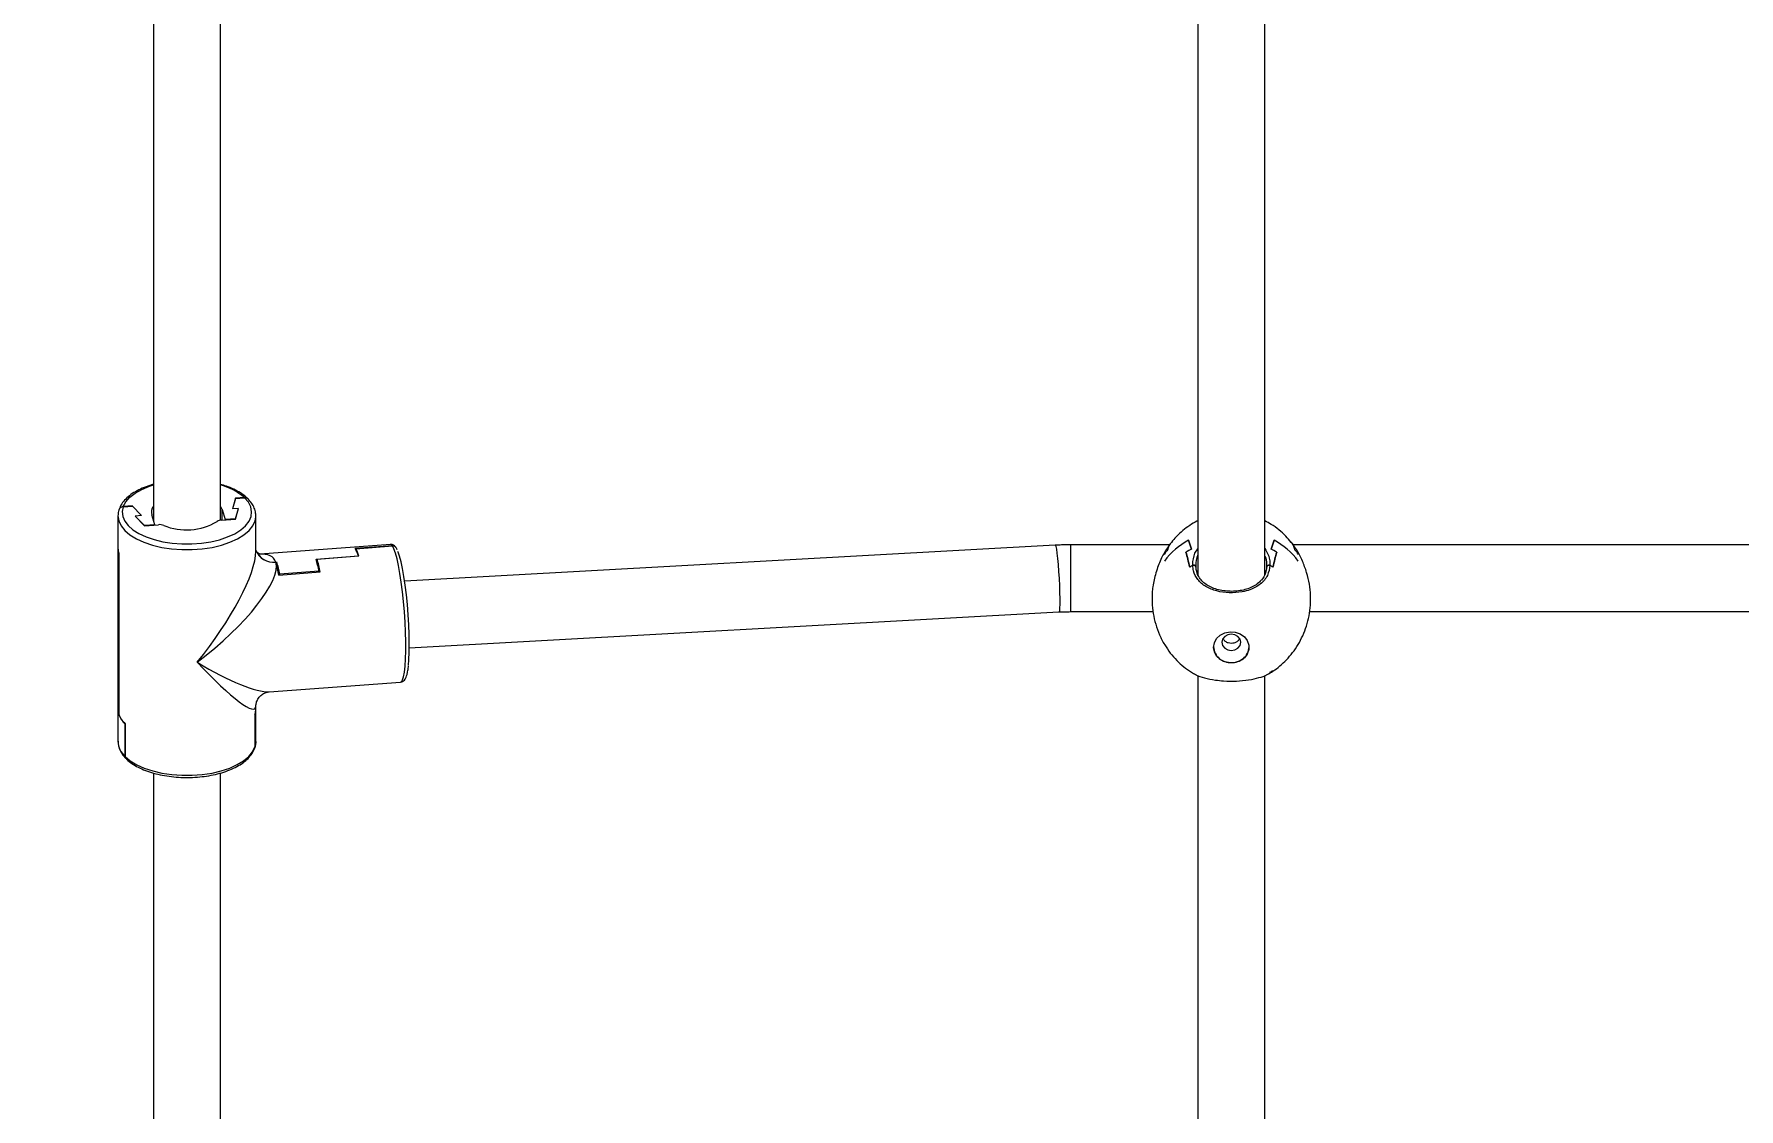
# Model space of a CAD drawing. Header units: millimetres. Extents: x -4213 to 6276, y -6120 to 3870.
# Drawn here: x -706.4 to -298.3, y -1701.8 to -1444.6 of the extents above; entities that cross this region are included whole.
import ezdxf

# ---------------------------------------------------------------- set-up
doc = ezdxf.new("R2010")
doc.units = ezdxf.units.MM
for name, color, linetype in [('DIKOM_ОБЪЕКТ', 7, 'Continuous'), ('DIKOM_РАЗМЕР_ЗОНА', 7, 'Continuous'), ('DIKOM_РАЗМЕР_ОБЪЕКТА', 7, 'Continuous')]:
    doc.layers.add(name, color=color, linetype=linetype)
doc.styles.add('style1', font='arial.ttf', dxfattribs={"width": 0.8})
doc.dimstyles.new('1-50', dxfattribs={"dimtxt": 300, "dimasz": 200, "dimexe": 100, "dimexo": 0, "dimgap": 100, "dimtad": 1, "dimtxsty": 'style1', "dimcen": 200, "dimclrd": 7, "dimclre": 7, "dimclrt": 7, "dimadec": 1, "dimazin": 2, "dimtfac": 1, "dimtmove": 0, "dimatfit": 2, "dimfxl": 0, "dimlwd": 25, "dimlwe": 18, "dimarcsym": 0})

# ---------------------------------------------------------------- blocks, each defined once
blk = doc.blocks.new('*D10')
at = {"layer": 'Defpoints', "color": 0, "transparency": 16777216}
for p in [(-1727.86, 1809.48), (-15.26, -2213.81), (5045.73, -2213.81)]:
    blk.add_point(p, dxfattribs=at)
at = {"layer": 'DIKOM_РАЗМЕР_ОБЪЕКТА', "color": 7, "lineweight": 18, "transparency": 16777216}
for p, q in [((-1727.86, 1809.48), (5145.73, 1809.48)), ((-15.26, -2213.81), (5145.73, -2213.81))]:
    blk.add_line(p, q, dxfattribs=at)
at = {"layer": 'DIKOM_РАЗМЕР_ОБЪЕКТА', "color": 7, "lineweight": 25, "transparency": 16777216}
blk.add_line((5045.73, 1609.48), (5045.73, -2013.81), dxfattribs=at)
at = {"layer": 'DIKOM_РАЗМЕР_ОБЪЕКТА', "color": 7, "transparency": 16777216}
for points in [[(5012.4, 1609.48), (5079.07, 1609.48), (5045.73, 1809.48)], [(5012.4, -2013.81), (5079.07, -2013.81), (5045.73, -2213.81)]]:
    blk.add_solid(points, dxfattribs=at)
at = {"layer": 'DIKOM_РАЗМЕР_ОБЪЕКТА', "color": 7, "transparency": 16777216, "insert": (4792.56, -133.86), "char_height": 300, "attachment_point": 5, "rotation": 90, "style": 'style1'}
blk.add_mtext('4000', dxfattribs=at)
blk = doc.blocks.new('*D11')
at = {"layer": 'Defpoints', "color": 0, "transparency": 16777216}
for p in [(-2152.13, 1385.22), (2355.18, -47.82), (2355.18, -4950.7)]:
    blk.add_point(p, dxfattribs=at)
at = {"layer": 'DIKOM_РАЗМЕР_ОБЪЕКТА', "color": 7, "lineweight": 18, "transparency": 16777216}
for p, q in [((-2152.13, 1385.22), (-2152.13, -5050.7)), ((2355.18, -47.82), (2355.18, -5050.7))]:
    blk.add_line(p, q, dxfattribs=at)
at = {"layer": 'DIKOM_РАЗМЕР_ОБЪЕКТА', "color": 7, "lineweight": 25, "transparency": 16777216}
blk.add_line((-1952.13, -4950.7), (2155.18, -4950.7), dxfattribs=at)
at = {"layer": 'DIKOM_РАЗМЕР_ОБЪЕКТА', "color": 7, "transparency": 16777216}
for points in [[(-1952.13, -4917.36), (-1952.13, -4984.03), (-2152.13, -4950.7)], [(2155.18, -4917.36), (2155.18, -4984.03), (2355.18, -4950.7)]]:
    blk.add_solid(points, dxfattribs=at)
at = {"layer": 'DIKOM_РАЗМЕР_ОБЪЕКТА', "color": 7, "transparency": 16777216, "insert": (229.85, -4697.52), "char_height": 300, "attachment_point": 5, "style": 'style1'}
blk.add_mtext('4500', dxfattribs=at)
blk = doc.blocks.new('*D12')
at = {"layer": 'Defpoints', "color": 0, "transparency": 16777216}
for p in [(-2081.42, 3870.14), (324.17, -3713.81), (6175.91, -3713.81)]:
    blk.add_point(p, dxfattribs=at)
at = {"layer": 'DIKOM_РАЗМЕР_ЗОНА', "color": 7, "lineweight": 18, "transparency": 16777216}
for p, q in [((-2081.42, 3870.14), (6275.91, 3870.14)), ((324.17, -3713.81), (6275.91, -3713.81))]:
    blk.add_line(p, q, dxfattribs=at)
at = {"layer": 'DIKOM_РАЗМЕР_ЗОНА', "color": 7, "lineweight": 25, "transparency": 16777216}
blk.add_line((6175.91, 3670.14), (6175.91, -3513.81), dxfattribs=at)
at = {"layer": 'DIKOM_РАЗМЕР_ЗОНА', "color": 7, "transparency": 16777216}
for points in [[(6142.57, 3670.14), (6209.24, 3670.14), (6175.91, 3870.14)], [(6142.57, -3513.81), (6209.24, -3513.81), (6175.91, -3713.81)]]:
    blk.add_solid(points, dxfattribs=at)
at = {"layer": 'DIKOM_РАЗМЕР_ЗОНА', "color": 7, "transparency": 16777216, "insert": (5922.73, -112.66), "char_height": 300, "attachment_point": 5, "rotation": 90, "style": 'style1'}
blk.add_mtext('7600', dxfattribs=at)
blk = doc.blocks.new('*D13')
at = {"layer": 'Defpoints', "color": 0, "transparency": 16777216}
for p in [(-4212.78, 1738.76), (3855.18, -47.82), (3855.18, -6019.79)]:
    blk.add_point(p, dxfattribs=at)
at = {"layer": 'DIKOM_РАЗМЕР_ЗОНА', "color": 7, "lineweight": 18, "transparency": 16777216}
for p, q in [((-4212.78, 1738.76), (-4212.78, -6119.79)), ((3855.18, -47.82), (3855.18, -6119.79))]:
    blk.add_line(p, q, dxfattribs=at)
at = {"layer": 'DIKOM_РАЗМЕР_ЗОНА', "color": 7, "lineweight": 25, "transparency": 16777216}
blk.add_line((-4012.78, -6019.79), (3655.18, -6019.79), dxfattribs=at)
at = {"layer": 'DIKOM_РАЗМЕР_ЗОНА', "color": 7, "transparency": 16777216}
for points in [[(-4012.78, -5986.46), (-4012.78, -6053.13), (-4212.78, -6019.79)], [(3655.18, -5986.46), (3655.18, -6053.13), (3855.18, -6019.79)]]:
    blk.add_solid(points, dxfattribs=at)
at = {"layer": 'DIKOM_РАЗМЕР_ЗОНА', "color": 7, "transparency": 16777216, "insert": (310.33, -5766.62), "char_height": 300, "attachment_point": 5, "style": 'style1'}
blk.add_mtext('8100', dxfattribs=at)

msp = doc.modelspace()

# ---------------------------------------------------------------- linework, layer by layer
at = {"layer": 'DIKOM_ОБЪЕКТ', "color": 7, "linetype": 'Continuous', "lineweight": 15}
for p, q in [((-427.821, -1336.847), (-427.821, -1574.026)), ((-411.821, -1574.011), (-411.821, -1336.85)), ((-677.821, -1360.169), (-677.821, -1560.994)), ((-661.821, -1560.955), (-661.821, -1360.181)), ((-685.092, -1557.747), (-682.882, -1557.584)), ((-682.942, -1557.538), (-685.074, -1557.696)), ((-680.698, -1559.857), (-682.942, -1557.538)), ((-682.942, -1557.588), (-682.942, -1557.538)), ((-680.698, -1559.857), (-682.882, -1557.584)), ((-661.416, -1558.429), (-661.821, -1557.64)), ((-661.416, -1558.429), (-660.686, -1560.81)), ((-661.416, -1560.914), (-661.416, -1558.429)), ((-658.191, -1555.707), (-658.944, -1558.246)), ((-658.22, -1555.758), (-658.944, -1558.246)), ((-657.461, -1558.137), (-658.944, -1558.246)), ((-658.22, -1555.758), (-656.01, -1555.595)), ((-658.199, -1560.626), (-657.461, -1558.137)), ((-658.199, -1560.675), (-657.461, -1558.137)), ((-656.058, -1555.549), (-658.191, -1555.707)), ((-658.191, -1555.756), (-658.191, -1555.707)), ((-686.321, -1559.922), (-686.321, -1567.674)), ((-680.698, -1559.857), (-682.182, -1559.966)), ((-682.182, -1559.966), (-679.984, -1562.238)), ((-682.182, -1559.966), (-679.954, -1562.285)), ((-677.497, -1562.054), (-679.984, -1562.238)), ((-679.984, -1562.238), (-679.984, -1562.254)), ((-679.954, -1562.285), (-676.591, -1562.037)), ((-677.497, -1562.054), (-678.227, -1559.674)), ((-677.497, -1562.104), (-677.497, -1562.054)), ((-661.562, -1560.924), (-658.199, -1560.675)), ((-658.199, -1560.626), (-660.686, -1560.81)), ((-660.686, -1560.81), (-660.686, -1560.86)), ((-658.199, -1560.675), (-658.199, -1560.626)), ((-653.326, -1560.118), (-653.321, -1559.922)), ((-653.321, -1568.406), (-653.321, -1559.922)), ((-621.103, -1566.773), (-652.275, -1569.08)), ((-461.958, -1566.95), (-617.697, -1575.527)), ((-434.625, -1566.85), (-458.329, -1566.85)), ((-458.329, -1566.85), (-458.329, -1582.85)), ((-429.322, -1567.862), (-430.071, -1565.723)), ((-430.071, -1565.723), (-429.322, -1567.862)), ((-409.572, -1565.723), (-410.321, -1567.862)), ((-410.321, -1567.862), (-409.572, -1565.723)), ((-184.625, -1566.85), (-405.024, -1566.85)), ((-404.966, -1567.013), (-404.637, -1567.974)), ((-686.321, -1567.762), (-686.321, -1613.925)), ((-686.137, -1607.293), (-686.137, -1568.882)), ((-686.137, -1568.969), (-686.137, -1607.38)), ((-638.92, -1570.265), (-628.784, -1569.515)), ((-638.673, -1570.247), (-628.686, -1569.508)), ((-638.673, -1571.144), (-638.673, -1570.247)), ((-620.63, -1567.103), (-629.529, -1567.762)), ((-629.415, -1567.775), (-620.615, -1567.124)), ((-629.415, -1567.775), (-629.415, -1567.939)), ((-428.525, -1568.857), (-427.821, -1567.791)), ((-647.816, -1574.083), (-637.928, -1573.351)), ((-638.213, -1573.181), (-647.606, -1573.876)), ((-647.606, -1574.068), (-647.606, -1573.876)), ((-638.213, -1573.372), (-638.213, -1573.181)), ((-411.305, -1571.983), (-411.305, -1571.688)), ((-616.591, -1591.49), (-461.079, -1582.926)), ((-458.329, -1582.85), (-438.567, -1582.85)), ((-401.09, -1582.85), (-188.567, -1582.85)), ((-427.821, -1598.148), (-427.821, -1835.327)), ((-411.821, -1835.311), (-411.821, -1598.15)), ((-650.136, -1602.012), (-618.667, -1599.683)), ((-686.137, -1607.38), (-686.11, -1607.378)), ((-653.528, -1607.364), (-653.528, -1615.203)), ((-653.528, -1607.401), (-653.512, -1607.4)), ((-653.512, -1615.152), (-653.512, -1607.4)), ((-653.321, -1606.086), (-653.321, -1605.441)), ((-653.321, -1613.925), (-653.321, -1606.173)), ((-684.671, -1609.706), (-684.625, -1609.703)), ((-684.671, -1609.706), (-684.671, -1617.458)), ((-684.625, -1609.665), (-684.625, -1617.504)), ((-653.512, -1615.152), (-653.551, -1615.381)), ((-653.324, -1614.079), (-653.512, -1615.152)), ((-677.821, -1621.469), (-677.821, -1822.295)), ((-661.821, -1822.255), (-661.821, -1621.482))]:
    msp.add_line(p, q, dxfattribs=at)
at = {"layer": 'DIKOM_ОБЪЕКТ', "color": 7, "linetype": 'Continuous', "lineweight": 15, "flags": 128}
for points in [[(-685.074, -1557.696), (-684.464, -1556.553), (-683.501, -1555.471), (-682.209, -1554.475), (-680.619, -1553.588), (-678.769, -1552.834), (-677.821, -1552.529)], [(-685.092, -1557.747), (-685.318, -1558.894), (-685.189, -1560.044), (-684.709, -1561.171), (-683.888, -1562.25), (-682.745, -1563.255), (-681.307, -1564.165), (-679.606, -1564.957), (-677.681, -1565.615), (-675.576, -1566.122), (-673.339, -1566.468), (-671.023, -1566.643), (-668.678, -1566.646), (-666.36, -1566.474), (-664.121, -1566.133), (-662.012, -1565.629), (-660.082, -1564.975), (-658.375, -1564.186), (-656.93, -1563.279), (-655.779, -1562.276), (-654.95, -1561.198), (-654.461, -1560.072), (-654.324, -1558.922), (-654.541, -1557.775), (-655.107, -1556.658), (-656.01, -1555.595)], [(-686.308, -1559.596), (-686.321, -1559.905), (-686.321, -1559.922)], [(-686.321, -1559.922), (-686.142, -1561.114), (-685.597, -1562.298), (-684.699, -1563.427), (-683.468, -1564.479), (-681.931, -1565.428), (-680.123, -1566.254), (-678.084, -1566.939), (-675.861, -1567.466), (-673.502, -1567.824), (-671.06, -1568.006), (-668.591, -1568.006), (-666.149, -1567.825), (-663.79, -1567.468), (-661.566, -1566.941), (-659.526, -1566.257), (-657.718, -1565.432), (-656.18, -1564.482), (-654.947, -1563.431), (-654.048, -1562.302), (-653.502, -1561.119), (-653.326, -1560.118)], [(-620.63, -1567.103), (-620.97, -1566.794), (-621.103, -1566.773)], [(-461.958, -1566.95), (-461.931, -1566.961), (-461.817, -1567.24), (-461.689, -1567.878), (-461.553, -1568.846), (-461.415, -1570.1), (-461.282, -1571.579), (-461.16, -1573.216), (-461.055, -1574.933), (-460.972, -1576.65), (-460.914, -1578.287), (-460.884, -1579.768), (-460.884, -1581.023), (-460.914, -1581.993), (-460.972, -1582.633), (-461.055, -1582.914), (-461.079, -1582.926)], [(-618.667, -1599.683), (-618.484, -1599.605), (-618.199, -1599.184), (-617.952, -1598.408), (-617.747, -1597.295), (-617.591, -1595.868), (-617.485, -1594.16), (-617.433, -1592.209), (-617.435, -1590.058), (-617.492, -1587.755), (-617.602, -1585.352), (-617.762, -1582.901), (-617.97, -1580.457), (-618.221, -1578.075), (-618.509, -1575.808), (-618.827, -1573.706), (-619.169, -1571.815), (-619.526, -1570.179), (-619.892, -1568.833), (-620.257, -1567.807), (-620.615, -1567.124)], [(-616.8, -1595.652), (-616.691, -1594.358), (-616.611, -1592.558), (-616.587, -1590.528), (-616.62, -1588.316), (-616.708, -1585.979), (-616.85, -1583.572), (-617.042, -1581.154), (-617.28, -1578.786), (-617.557, -1576.525), (-617.867, -1574.426), (-618.202, -1572.542), (-618.554, -1570.917), (-618.915, -1569.593), (-619.275, -1568.601), (-619.343, -1568.451)], [(-424.072, -1591.389), (-423.883, -1590.298), (-423.333, -1589.303), (-422.471, -1588.495), (-421.374, -1587.943), (-420.139, -1587.697), (-418.876, -1587.78), (-417.696, -1588.183), (-416.706, -1588.871), (-415.992, -1589.782), (-415.619, -1590.837), (-415.619, -1591.94), (-415.992, -1592.995), (-416.706, -1593.906), (-417.696, -1594.594), (-418.876, -1594.998), (-420.139, -1595.08), (-421.374, -1594.835), (-422.471, -1594.283), (-423.333, -1593.474), (-423.883, -1592.48), (-424.072, -1591.389)], [(-419.821, -1592.13), (-418.96, -1591.981), (-418.231, -1591.556), (-417.743, -1590.92), (-417.572, -1590.17), (-417.743, -1589.42), (-418.231, -1588.785), (-418.96, -1588.36), (-419.821, -1588.211), (-420.683, -1588.36), (-421.412, -1588.785), (-421.9, -1589.42), (-422.071, -1590.17), (-421.9, -1590.92), (-421.412, -1591.556), (-420.683, -1591.981), (-419.821, -1592.13)], [(-684.625, -1617.504), (-683.384, -1618.542), (-681.843, -1619.477), (-680.037, -1620.29), (-678.007, -1620.963), (-675.796, -1621.481), (-673.453, -1621.832), (-671.03, -1622.009), (-668.581, -1622.008), (-666.159, -1621.829), (-663.818, -1621.475), (-661.609, -1620.955), (-659.581, -1620.281), (-657.779, -1619.466), (-656.242, -1618.529), (-655.004, -1617.491), (-654.092, -1616.374), (-653.528, -1615.203)], [(-653.321, -1613.925), (-653.321, -1613.942), (-653.324, -1614.079)]]:
    msp.add_lwpolyline(points, dxfattribs=at)
at = {"layer": 'DIKOM_ОБЪЕКТ', "color": 7, "linetype": 'Continuous', "lineweight": 15}
for centre, radius, start, end in [((-665.571, -1566.695), 14.654, 49.52117, 75.17395), ((-676.014, -1559.058), 2.297, 141.9057, 195.55714), ((-676.355, -1564.701), 2.674, 68.74329, 95.05838), ((-669.94, -1549.011), 14.277, 247.57704, 300.88732), ((-661.5, -1562.91), 1.987, 91.78909, 123.99114), ((-421.405, -1581.476), 17.979, 118.81719, 143.29471), ((-418.238, -1581.476), 17.979, 36.70529, 61.18281), ((-417.545, -1575.671), 15.31, 37.50566, 38.83472), ((-682.217, -1567.667), 4.104, 180.10943, 197.22473), ((-682.219, -1567.754), 4.103, 180.10682, 197.22735), ((-649.182, -1566.606), 4.417, 199.69904, 278.0746), ((-649.118, -1566.498), 4.515, 200.94429, 277.08612), ((-678.82, -1579.881), 31.541, 10.59278, 16.39535), ((-677.7, -1579.635), 30.639, 10.8337, 16.4471), ((-668.297, -1578.936), 30.63, 10.82912, 16.44391), ((-669.044, -1579.174), 31.656, 10.59922, 16.3806), ((-635.18, -1571.197), 6.614, 14.73729, 31.29736), ((-635.216, -1571.239), 6.756, 14.85173, 30.84307), ((-422.463, -1578.294), 16.242, 140.55491, 145.83316), ((-420.562, -1584.896), 19.154, 117.21507, 121.94569), ((-419.07, -1584.876), 19.131, 58.05146, 62.78778), ((-417.18, -1578.294), 16.242, 34.16684, 39.44509), ((-420.548, -1587.318), 17.714, 118.74696, 121.41136), ((-419.165, -1587.441), 17.855, 58.60314, 61.24685), ((-420.114, -1591.047), 3.966, 183.66524, 274.22284), ((-419.529, -1591.047), 3.966, 265.77539, 356.33653), ((-419.318, -1581.436), 18.16, 298.77533, 301.37468), ((-680.618, -1605.443), 5.821, 198.53159, 226.49683), ((-680.654, -1605.549), 5.781, 198.46792, 225.97945), ((-657.449, -1606.075), 4.128, 341.80109, 359.84667), ((-657.408, -1606.168), 4.086, 342.44733, 359.9299), ((-681.402, -1613.779), 4.921, 181.69002, 228.37402)]:
    msp.add_arc(centre, radius, start, end, dxfattribs=at)
for centre, major_axis, ratio, start_param, end_param in [((-669.821, -1586.924), (15.548, 21.096), 0.2617599, 4.5206484, 5.9419235), ((-669.821, -1586.924), (20.83, 16.769), 0.2931183, 4.5957459, 6.1665422), ((-669.821, -1586.924), (15.548, 21.096), 0.2617599, 5.9419235, 5.9554994), ((-669.821, -1586.924), (20.83, 16.769), 0.2931183, 6.1665422, 6.6849149), ((-419.821, -1574.018), (8.5, 0), 0.346112, 2.7968915, 2.9562554), ((-419.821, -1574.018), (8.5, 0), 0.346112, 0.1870179, 0.3447012), ((-669.821, -1586.924), (-16.284, 19.132), 0.1389714, 1.8821654, 3.3034405), ((-669.821, -1586.924), (21.183, -14.42), 0.2116084, 4.9705586, 6.0229822)]:
    msp.add_ellipse(centre, major_axis=major_axis, ratio=ratio, start_param=start_param, end_param=end_param, dxfattribs=at)
for points, knots in [([(-677.821, -1552.366), (-678.43, -1552.551), (-679.697, -1552.936), (-681.401, -1553.693), (-682.945, -1554.586), (-684.243, -1555.603), (-685.254, -1556.731), (-685.825, -1557.686), (-686.019, -1558.26), (-686.069, -1558.405)], [0, 0, 0, 0, 0.1472873, 0.3064077, 0.4663241, 0.627041, 0.7877195, 0.946144, 1, 1, 1, 1]), ([(-655.249, -1555.822), (-655.394, -1555.68), (-655.908, -1555.181), (-656.987, -1554.401), (-658.562, -1553.537), (-660.181, -1552.85), (-661.335, -1552.518), (-661.821, -1552.378)], [0, 0, 0, 0, 0.0955558, 0.3369581, 0.5798008, 0.8227939, 1, 1, 1, 1]), ([(-686.083, -1558.468), (-686.119, -1558.569), (-686.242, -1558.917), (-686.256, -1559.28), (-686.267, -1559.536)], [0, 0, 0, 0, 0.2916458, 1, 1, 1, 1]), ([(-685.092, -1557.747), (-685.106, -1557.748), (-685.243, -1557.76), (-685.502, -1557.827), (-685.814, -1558.02), (-686.012, -1558.249), (-686.072, -1558.407), (-686.093, -1558.463)], [0, 0, 0, 0, 0.031166, 0.3096967, 0.5852028, 0.8501747, 1, 1, 1, 1]), ([(-685.074, -1557.696), (-685.171, -1557.71), (-685.391, -1557.741), (-685.672, -1557.881), (-685.901, -1558.084), (-686.036, -1558.259), (-686.06, -1558.38), (-686.065, -1558.406)], [0, 0, 0, 0, 0.2202059, 0.5002962, 0.6864485, 0.9332536, 1, 1, 1, 1]), ([(-655.243, -1555.818), (-655.244, -1555.817), (-655.298, -1555.736), (-655.497, -1555.636), (-655.776, -1555.543), (-655.975, -1555.547), (-656.058, -1555.549)], [0, 0, 0, 0, 0.0036879, 0.3587639, 0.7297506, 1, 1, 1, 1]), ([(-655.197, -1555.873), (-655.258, -1555.818), (-655.396, -1555.695), (-655.686, -1555.596), (-655.905, -1555.595), (-656.01, -1555.595)], [0, 0, 0, 0, 0.2936407, 0.658711, 1, 1, 1, 1]), ([(-653.359, -1560.154), (-653.348, -1559.854), (-653.321, -1559.146), (-653.655, -1558.049), (-654.252, -1556.904), (-654.88, -1556.215), (-655.194, -1555.87)], [0, 0, 0, 0, 0.195624, 0.4619573, 0.7303246, 1, 1, 1, 1]), ([(-427.821, -1561.109), (-427.902, -1561.146), (-428.585, -1561.453), (-429.812, -1562.222), (-431.483, -1563.452), (-432.963, -1564.809), (-433.791, -1565.817), (-434.161, -1566.268)], [0, 0, 0, 0, 0.0320018, 0.2707699, 0.5226497, 0.786581, 1, 1, 1, 1]), ([(-405.48, -1566.266), (-405.891, -1565.77), (-406.789, -1564.688), (-408.406, -1563.254), (-410.106, -1562.008), (-411.297, -1561.39), (-411.821, -1561.118)], [0, 0, 0, 0, 0.2357984, 0.514542, 0.7860917, 1, 1, 1, 1]), ([(-619.811, -1567.461), (-619.866, -1567.384), (-620.011, -1567.185), (-620.347, -1566.925), (-620.819, -1566.724), (-621.079, -1566.795), (-621.143, -1566.812)], [0, 0, 0, 0, 0.2168353, 0.5653637, 0.8923939, 1, 1, 1, 1]), ([(-458.329, -1566.85), (-459.037, -1566.856), (-460.249, -1566.865), (-461.457, -1566.925), (-461.958, -1566.95)], [0, 0, 0, 0, 0.585185, 1, 1, 1, 1]), ([(-434.161, -1566.268), (-434.273, -1566.394), (-434.636, -1566.803), (-434.924, -1567.265), (-435.122, -1567.585)], [0, 0, 0, 0, 0.3095213, 1, 1, 1, 1]), ([(-435.006, -1567.974), (-434.928, -1567.654), (-434.788, -1567.077), (-434.354, -1566.518), (-434.16, -1566.268)], [0, 0, 0, 0, 0.5547736, 1, 1, 1, 1]), ([(-435.006, -1567.974), (-434.928, -1567.654), (-434.788, -1567.077), (-434.354, -1566.518), (-434.16, -1566.268)], [0, 0, 0, 0, 0.5547736, 1, 1, 1, 1]), ([(-404.637, -1567.974), (-404.715, -1567.654), (-404.855, -1567.077), (-405.289, -1566.517), (-405.483, -1566.268)], [0, 0, 0, 0, 0.5547024, 1, 1, 1, 1]), ([(-404.535, -1567.565), (-404.747, -1567.223), (-405.031, -1566.767), (-405.39, -1566.367), (-405.48, -1566.266)], [0, 0, 0, 0, 0.7491299, 1, 1, 1, 1]), ([(-652.28, -1569.095), (-652.273, -1569.096), (-652.252, -1569.1), (-652.553, -1569.004), (-652.986, -1568.688), (-653.285, -1568.257), (-653.325, -1568.138), (-653.342, -1568.089)], [0, 0, 0, 0, 0.1116756, 0.3318105, 0.5701303, 0.8232467, 1, 1, 1, 1]), ([(-619.804, -1567.457), (-619.806, -1567.453), (-619.854, -1567.355), (-620.014, -1567.245), (-620.269, -1567.126), (-620.475, -1567.095), (-620.605, -1567.102), (-620.63, -1567.103)], [0, 0, 0, 0, 0.0145586, 0.377165, 0.6043416, 0.9256572, 1, 1, 1, 1]), ([(-619.789, -1567.492), (-619.801, -1567.471), (-619.86, -1567.358), (-620.068, -1567.22), (-620.349, -1567.121), (-620.538, -1567.123), (-620.615, -1567.124)], [0, 0, 0, 0, 0.0810617, 0.4355335, 0.7730952, 1, 1, 1, 1]), ([(-619.49, -1568.019), (-619.551, -1567.879), (-619.635, -1567.683), (-619.751, -1567.533), (-619.784, -1567.489)], [0, 0, 0, 0, 0.7142407, 1, 1, 1, 1]), ([(-435.114, -1567.59), (-435.299, -1567.845), (-435.93, -1568.717), (-436.816, -1570.586), (-437.619, -1572.71), (-438.273, -1574.897), (-438.715, -1577.066), (-438.77, -1578.453), (-438.786, -1578.846)], [0, 0, 0, 0, 0.1110241, 0.3805673, 0.5140747, 0.652126, 0.9015339, 1, 1, 1, 1]), ([(-429.78, -1572.2), (-429.929, -1571.547), (-430.23, -1570.232), (-430.54, -1569.175), (-430.696, -1568.643)], [0, 0, 0, 0, 0.4964861, 1, 1, 1, 1]), ([(-430.696, -1568.643), (-430.542, -1569.167), (-430.232, -1570.224), (-429.931, -1571.539), (-429.78, -1572.2)], [0, 0, 0, 0, 0.496578, 1, 1, 1, 1]), ([(-429.067, -1571.787), (-429.07, -1571.699), (-429.101, -1570.728), (-428.799, -1569.748), (-428.525, -1568.857)], [0, 0, 0, 0, 0.0913875, 1, 1, 1, 1]), ([(-427.821, -1569.262), (-427.822, -1569.262), (-428.292, -1570.046), (-428.352, -1571.097), (-428.312, -1572.065), (-428.307, -1572.2)], [0, 0, 0, 0, 0.000436, 0.8605287, 1, 1, 1, 1]), ([(-411.821, -1567.706), (-411.453, -1568.308), (-410.651, -1569.617), (-410.602, -1571.026), (-410.576, -1571.787)], [0, 0, 0, 0, 0.459698, 1, 1, 1, 1]), ([(-411.336, -1572.2), (-411.308, -1571.42), (-411.274, -1570.482), (-411.742, -1569.606), (-411.821, -1569.458)], [0, 0, 0, 0, 0.8306533, 1, 1, 1, 1]), ([(-408.946, -1568.643), (-409.101, -1569.167), (-409.411, -1570.224), (-409.712, -1571.539), (-409.863, -1572.2)], [0, 0, 0, 0, 0.4965796, 1, 1, 1, 1]), ([(-409.863, -1572.2), (-409.714, -1571.547), (-409.413, -1570.232), (-409.103, -1569.175), (-408.946, -1568.643)], [0, 0, 0, 0, 0.4964844, 1, 1, 1, 1]), ([(-400.847, -1578.876), (-400.911, -1578.023), (-401.044, -1576.269), (-401.772, -1573.391), (-402.8, -1570.615), (-403.801, -1568.578), (-404.378, -1567.786), (-404.537, -1567.566)], [0, 0, 0, 0, 0.2062284, 0.4237822, 0.6523966, 0.9038194, 1, 1, 1, 1]), ([(-429.067, -1571.787), (-429.019, -1571.767), (-428.924, -1571.725), (-428.762, -1571.719), (-428.607, -1571.758), (-428.471, -1571.84), (-428.366, -1571.961), (-428.314, -1572.088), (-428.309, -1572.171), (-428.307, -1572.2)], [0, 0, 0, 0, 0.1453503, 0.2907587, 0.4346189, 0.5821608, 0.7385253, 0.9062008, 1, 1, 1, 1]), ([(-428.307, -1572.2), (-428.313, -1572.144), (-428.326, -1572.031), (-428.424, -1571.882), (-428.567, -1571.774), (-428.736, -1571.721), (-428.904, -1571.723), (-429.012, -1571.758), (-429.062, -1571.785), (-429.067, -1571.787)], [0, 0, 0, 0, 0.1776321, 0.3554403, 0.5284379, 0.6893436, 0.8388252, 0.9830916, 1, 1, 1, 1]), ([(-410.576, -1571.787), (-410.708, -1572.605), (-410.981, -1574.288), (-412.722, -1576.33), (-414.985, -1577.557), (-417.553, -1578.238), (-420.317, -1578.435), (-423.363, -1578.011), (-426.008, -1576.943), (-427.95, -1575.261), (-428.891, -1573.434), (-429.021, -1572.219), (-429.067, -1571.787)], [0, 0, 0, 0, 0.1114323, 0.2293601, 0.3390136, 0.4101114, 0.516712, 0.623258, 0.7293929, 0.834804, 0.9414157, 1, 1, 1, 1]), ([(-412.658, -1575.317), (-412.955, -1575.621), (-413.555, -1576.235), (-414.774, -1576.952), (-416.168, -1577.501), (-417.701, -1577.851), (-419.309, -1578.008), (-420.937, -1577.973), (-422.524, -1577.743), (-424.003, -1577.322), (-425.322, -1576.717), (-426.428, -1575.94), (-427.312, -1575.007), (-427.923, -1573.926), (-428.252, -1572.962), (-428.266, -1572.351), (-428.271, -1572.163)], [0, 0, 0, 0, 0.0734679, 0.148422, 0.2227927, 0.2967672, 0.3704874, 0.4445614, 0.5185353, 0.5924187, 0.6656968, 0.7389659, 0.8125469, 0.8881431, 0.9655777, 1, 1, 1, 1]), ([(-411.373, -1572.163), (-411.387, -1572.43), (-411.425, -1573.136), (-411.856, -1574.184), (-412.288, -1574.975), (-412.642, -1575.303), (-412.658, -1575.317)], [0, 0, 0, 0, 0.2315507, 0.6116562, 0.9828981, 1, 1, 1, 1]), ([(-410.576, -1571.787), (-410.624, -1571.767), (-410.719, -1571.725), (-410.881, -1571.719), (-411.036, -1571.758), (-411.172, -1571.84), (-411.277, -1571.961), (-411.329, -1572.088), (-411.334, -1572.171), (-411.336, -1572.2)], [0, 0, 0, 0, 0.1453542, 0.2907664, 0.4346304, 0.5821762, 0.7385448, 0.9061887, 1, 1, 1, 1]), ([(-411.336, -1572.2), (-411.33, -1572.144), (-411.317, -1572.031), (-411.219, -1571.882), (-411.076, -1571.774), (-410.907, -1571.721), (-410.739, -1571.723), (-410.631, -1571.758), (-410.581, -1571.785), (-410.576, -1571.787)], [0, 0, 0, 0, 0.1776321, 0.3554403, 0.5284379, 0.6893436, 0.8388252, 0.9830916, 1, 1, 1, 1]), ([(-438.773, -1578.846), (-438.794, -1579.447), (-438.846, -1580.929), (-438.566, -1583.293), (-437.977, -1585.893), (-437.055, -1588.414), (-435.87, -1590.714), (-434.475, -1592.757), (-432.942, -1594.526), (-431.238, -1596.061), (-429.714, -1597.189), (-428.716, -1597.714), (-428.382, -1597.89)], [0, 0, 0, 0, 0.0794395, 0.1961131, 0.3134958, 0.4312095, 0.5490868, 0.6529994, 0.7548033, 0.8542953, 0.9512195, 1, 1, 1, 1]), ([(-411.234, -1597.892), (-410.776, -1597.635), (-409.711, -1597.036), (-408.16, -1595.858), (-406.568, -1594.382), (-405.1, -1592.665), (-403.79, -1590.729), (-402.677, -1588.592), (-401.793, -1586.282), (-401.174, -1583.829), (-400.823, -1581.342), (-400.839, -1579.679), (-400.847, -1578.876)], [0, 0, 0, 0, 0.0681413, 0.1583071, 0.2527945, 0.351318, 0.453595, 0.5593358, 0.6681919, 0.7797633, 0.8936044, 1, 1, 1, 1]), ([(-461.079, -1582.926), (-460.543, -1582.9), (-459.627, -1582.857), (-458.709, -1582.852), (-458.329, -1582.85)], [0, 0, 0, 0, 0.5851935, 1, 1, 1, 1]), ([(-419.821, -1590.46), (-420.071, -1590.436), (-420.569, -1590.389), (-421.218, -1590.014), (-421.645, -1589.626), (-421.762, -1589.353), (-421.786, -1589.296)], [0, 0, 0, 0, 0.3039871, 0.6077182, 0.917711, 1, 1, 1, 1]), ([(-417.846, -1589.269), (-417.886, -1589.356), (-418.026, -1589.656), (-418.488, -1590.065), (-419.134, -1590.403), (-419.606, -1590.442), (-419.821, -1590.46)], [0, 0, 0, 0, 0.1241728, 0.4290983, 0.740295, 1, 1, 1, 1]), ([(-618.627, -1599.643), (-618.471, -1599.622), (-618.111, -1599.573), (-617.733, -1599.216), (-617.442, -1598.783), (-617.224, -1598.256), (-617.112, -1597.743), (-617.057, -1597.494)], [0, 0, 0, 0, 0.1285071, 0.2984434, 0.4879169, 0.7515041, 1, 1, 1, 1]), ([(-617.057, -1597.494), (-617.035, -1597.405), (-616.934, -1597.008), (-616.852, -1596.448), (-616.805, -1595.899), (-616.798, -1595.823)], [0, 0, 0, 0, 0.2007819, 0.890399, 1, 1, 1, 1]), ([(-428.375, -1597.877), (-428.306, -1597.931), (-427.992, -1598.173), (-426.34, -1598.705), (-424.011, -1599.199), (-421.37, -1599.488), (-418.597, -1599.525), (-415.6, -1599.208), (-413.15, -1598.657), (-411.65, -1598.159), (-411.323, -1597.929), (-411.245, -1597.874)], [0, 0, 0, 0, 0.0414502, 0.1888572, 0.3269008, 0.4173844, 0.5531558, 0.6887669, 0.8236906, 0.9579138, 1, 1, 1, 1]), ([(-653.314, -1605.362), (-653.315, -1605.325), (-653.318, -1605.173), (-653.221, -1604.592), (-652.852, -1603.73), (-652.141, -1602.869), (-651.286, -1602.303), (-650.557, -1602.059), (-650.298, -1602.034), (-650.186, -1602.023)], [0, 0, 0, 0, 0.046647, 0.189908, 0.3612957, 0.5425723, 0.7198122, 0.8800549, 1, 1, 1, 1]), ([(-686.282, -1613.871), (-686.289, -1614.112), (-686.31, -1614.76), (-685.986, -1615.798), (-685.39, -1616.943), (-684.763, -1617.632), (-684.448, -1617.978)], [0, 0, 0, 0, 0.1631105, 0.440139, 0.7193121, 1, 1, 1, 1]), ([(-684.394, -1618.025), (-684.248, -1618.167), (-683.735, -1618.666), (-682.655, -1619.445), (-681.084, -1620.313), (-679.29, -1621.053), (-677.32, -1621.654), (-675.211, -1622.108), (-673.003, -1622.409), (-670.737, -1622.553), (-668.455, -1622.537), (-666.199, -1622.363), (-664.011, -1622.032), (-661.93, -1621.549), (-659.995, -1620.922), (-658.24, -1620.156), (-656.698, -1619.261), (-655.4, -1618.244), (-654.388, -1617.116), (-653.818, -1616.161), (-653.623, -1615.587), (-653.574, -1615.442)], [0, 0, 0, 0, 0.0222404, 0.0784652, 0.1350289, 0.1916278, 0.2480578, 0.3043002, 0.360409, 0.4164298, 0.4724157, 0.5284141, 0.5844644, 0.6406191, 0.6969395, 0.7534903, 0.8103248, 0.8674418, 0.9245473, 0.9808506, 1, 1, 1, 1]), ([(-653.528, -1615.203), (-653.528, -1615.213), (-653.528, -1615.292), (-653.554, -1615.372), (-653.576, -1615.441)], [0, 0, 0, 0, 0.1237231, 1, 1, 1, 1]), ([(-653.56, -1615.38), (-653.525, -1615.278), (-653.38, -1614.864), (-653.365, -1614.433), (-653.353, -1614.107)], [0, 0, 0, 0, 0.2454669, 1, 1, 1, 1]), ([(-684.367, -1618.045), (-684.438, -1617.981), (-684.557, -1617.875), (-684.652, -1617.665), (-684.665, -1617.53), (-684.671, -1617.458)], [0, 0, 0, 0, 0.4052704, 0.6798933, 1, 1, 1, 1]), ([(-684.397, -1618.028), (-684.457, -1617.959), (-684.58, -1617.815), (-684.624, -1617.619), (-684.625, -1617.514), (-684.625, -1617.504)], [0, 0, 0, 0, 0.4610167, 0.9495226, 1, 1, 1, 1])]:
    msp.add_open_spline(points, degree=3, knots=knots, dxfattribs=at)

# ---------------------------------------------------------------- dimensions: what is measured, and where the dimension line sits
at = {"layer": 'DIKOM_РАЗМЕР_ЗОНА'}
dim = msp.add_linear_dim(base=(6175.905, -3713.814), p1=(-2081.415, 3870.14), p2=(324.174, -3713.814), angle=90, text='7600', dimstyle='1-50', dxfattribs=at)
dim.commit()
dim.dimension.update_dxf_attribs({"geometry": '*D12', "text_midpoint": (6175.905, -112.661), "dimtype": 160})
dim = msp.add_linear_dim(base=(3855.179, -6019.794), p1=(-4212.782, 1738.764), p2=(3855.179, -47.824), text='8100', dimstyle='1-50', dxfattribs=at)
dim.commit()
dim.dimension.update_dxf_attribs({"geometry": '*D13', "text_midpoint": (310.333, -6019.794), "dimtype": 160})
at = {"layer": 'DIKOM_РАЗМЕР_ОБЪЕКТА'}
dim = msp.add_linear_dim(base=(5045.733, -2213.814), p1=(-1727.861, 1809.479), p2=(-15.262, -2213.814), angle=90, text='4000', dimstyle='1-50', dxfattribs=at)
dim.commit()
dim.dimension.update_dxf_attribs({"geometry": '*D10', "text_midpoint": (5045.733, -133.859), "dimtype": 160})
dim = msp.add_linear_dim(base=(2355.179, -4950.697), p1=(-2152.125, 1385.215), p2=(2355.179, -47.824), text='4500', dimstyle='1-50', dxfattribs=at)
dim.commit()
dim.dimension.update_dxf_attribs({"geometry": '*D11', "text_midpoint": (229.847, -4950.697), "dimtype": 160})

doc.saveas('drawing.dxf')
